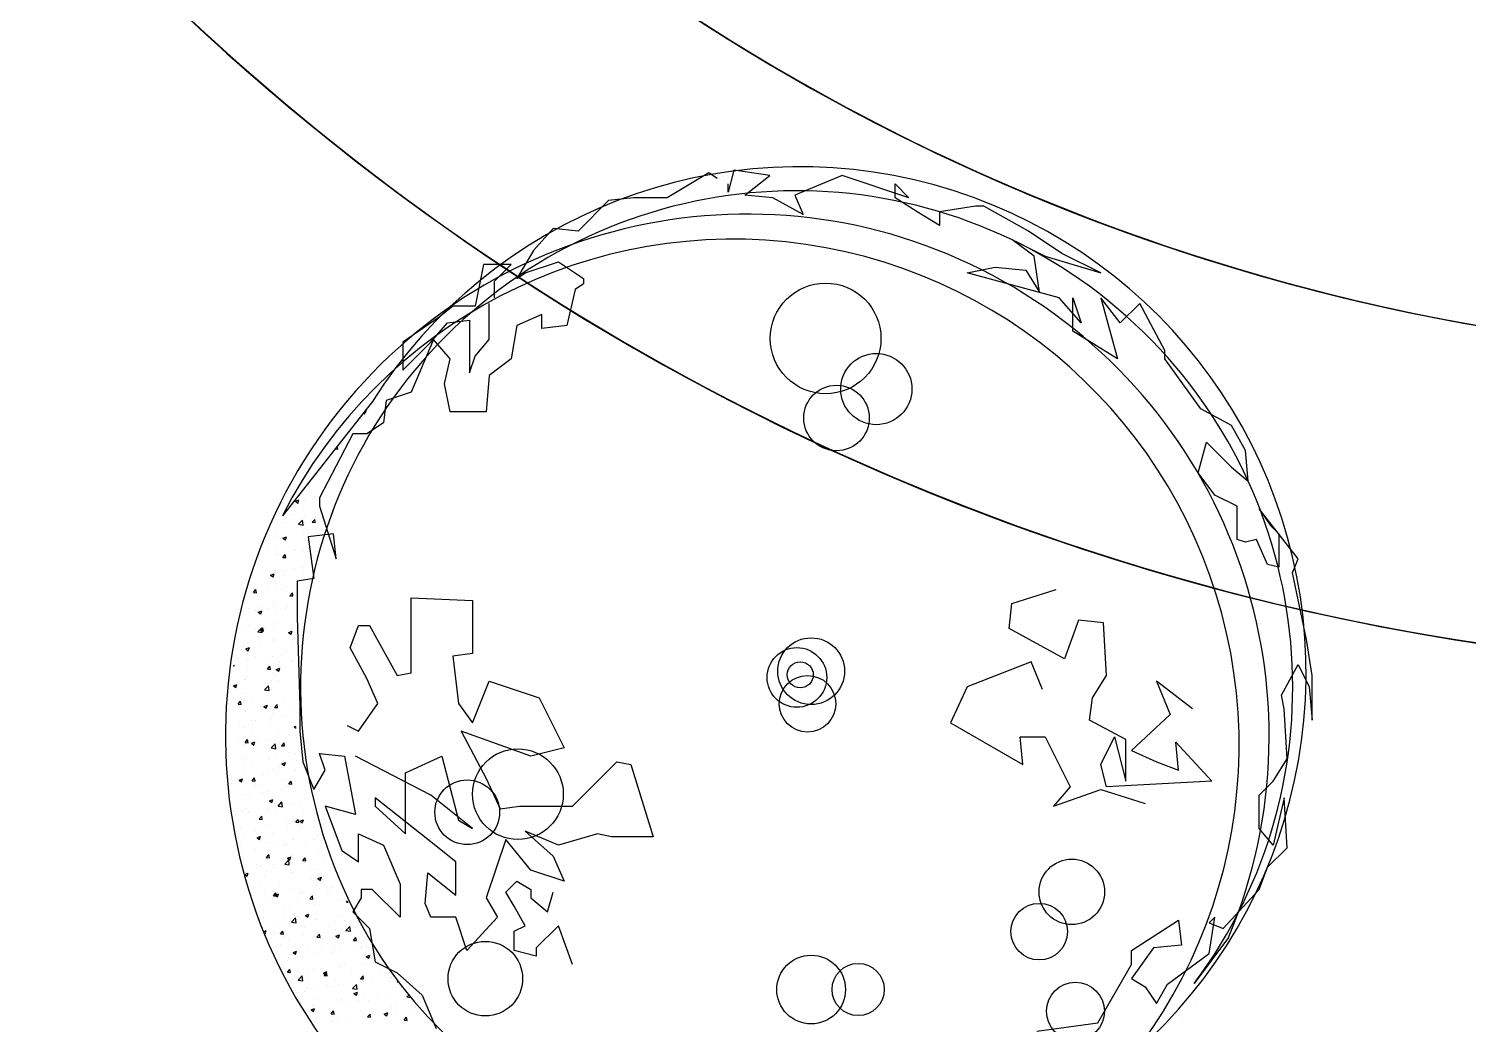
# Model space of a CAD drawing. Extents: x 652 to 897, y 187 to 370.
# Drawn here: x 851.817 to 853.16, y 223.866 to 224.795 of the extents above; entities that cross this region are included whole.
import ezdxf

# ---------------------------------------------------------------- set-up
doc = ezdxf.new("R2010")
doc.units = 0
doc.layers.get('0').update_dxf_attribs({"linetype": 'CONTINUOUS'})
doc.layers.add('40', color=3, linetype='CONTINUOUS')
doc.layers.add('ROAD', color=1, linetype='CONTINUOUS')

# ---------------------------------------------------------------- blocks, each defined once
blk = doc.blocks.new('PLANT90')
for radius, start, end in [(5000, 98.1984, 120.329), (5000, 53.1984, 75.329), (4350, 98.1984, 120.329), (4350, 53.1984, 75.329), (3700, 98.1984, 120.329), (3700, 53.1984, 75.329), (5000, 143.1984, 165.329), (4350, 143.1984, 165.329), (5000, 8.1984, 30.329), (3700, 143.1984, 165.329), (4350, 8.1984, 30.329), (3700, 8.1984, 30.329), (3700, 188.1984, 210.329), (4350, 188.1984, 210.329), (5000, 188.1984, 210.329), (3700, 323.1984, 345.329), (4350, 323.1984, 345.329), (5000, 323.1984, 345.329), (3700, 233.1984, 255.329), (3700, 278.1984, 300.329), (4350, 233.1984, 255.329), (4350, 278.1984, 300.329), (5000, 233.1984, 255.329), (5000, 278.1984, 300.329)]:
    blk.add_arc((121.2, -11.9), radius, start, end)
blk = doc.blocks.new('WH34')
at = {"layer": '40', "color": 3}
for p, q in [((-206.16, 151.77), (-250.31, 95.63)), ((-210.2, 145.7), (-209.15, 146.96)), ((-210.2, 146.64), (-209.59, 146.23)), ((-210.2, 145.7), (-209.92, 145.67)), ((-209.52, 146.34), (-209.05, 147.72)), ((-209.47, 147.56), (-209.05, 147.72)), ((-224.5, 128.45), (-223.17, 128.33)), ((-223.17, 128.33), (-223.44, 129.8)), ((-219.48, 129.05), (-219.48, 129.05)), ((-225.86, 121.9), (-225.86, 121.9)), ((-233.36, 116.01), (-233.36, 116.01)), ((-229.54, 117.39), (-229.54, 117.39)), ((-226.16, 113.58), (-226.16, 113.58)), ((-224.51, 117.8), (-224.51, 117.8)), ((-239.94, 106.15), (-239.94, 106.15)), ((-238.12, 111.14), (-237.63, 111.1)), ((-237.64, 111.09), (-237.73, 111.62)), ((-243.98, 102.73), (-242.23, 103.4)), ((-243.98, 102.73), (-242.73, 101.89)), ((-242.73, 101.89), (-242.23, 103.4)), ((-242.48, 101.82), (-242.48, 101.82)), ((-240.12, 100.38), (-240.12, 100.38)), ((-239.3, 103.5), (-239.3, 103.5)), ((-234.41, 104.62), (-234.41, 104.62)), ((-248.71, 92.39), (-248.71, 92.39)), ((-246.51, 96.29), (-246.51, 96.29)), ((-242.37, 91.43), (-240.43, 93.46)), ((-240.15, 91.08), (-240.43, 93.46)), ((-239.6, 95.17), (-239.6, 95.17)), ((-239.38, 91.91), (-239.38, 91.91)), ((-235.66, 92.42), (-234.46, 93.86)), ((-235.66, 92.42), (-234.17, 92.29)), ((-234.17, 92.29), (-234.46, 93.86)), ((-234.13, 94.89), (-234.13, 94.89)), ((-253.09, 86.43), (-253.09, 86.43)), ((-252.89, 84.98), (-252.89, 84.98)), ((-250.06, 84.6), (-248.31, 85.28)), ((-248.82, 83.76), (-248.31, 85.27)), ((-242.37, 91.43), (-240.15, 91.08)), ((-239.91, 86.85), (-239.91, 86.85)), ((-237.3, 88.51), (-237.3, 88.51)), ((-257.59, 79.7), (-257.59, 79.7)), ((-253.74, 81.14), (-253.74, 81.14)), ((-250.06, 84.6), (-248.81, 83.76)), ((-244.25, 79.13), (-244.25, 79.13)), ((-243.88, 78.64), (-243.88, 78.64)), ((-240.21, 78.53), (-240.21, 78.53)), ((-239.16, 83.64), (-239.16, 83.64)), ((-237.62, 79.47), (-237.62, 79.47)), ((-253.2, 76.65), (-253.2, 76.65)), ((-252.32, 76.34), (-252.32, 76.34)), ((-250.12, 75.19), (-248.92, 76.62)), ((-250.12, 75.19), (-248.63, 75.06)), ((-248.63, 75.05), (-248.92, 76.62)), ((-238.98, 75.78), (-238.98, 75.78)), ((-262.57, 66.99), (-262.57, 66.99)), ((-256.14, 66.47), (-254.39, 67.15)), ((-256.14, 66.47), (-254.9, 65.64)), ((-254.9, 65.63), (-254.39, 67.14)), ((-254.77, 66.22), (-254.77, 66.22)), ((-253.5, 68.33), (-253.5, 68.33)), ((-250.46, 68.78), (-250.46, 68.78)), ((-249.22, 66.43), (-249.22, 66.43)), ((-244.2, 69.61), (-244.2, 69.61)), ((-240.52, 70.21), (-240.52, 70.21)), ((-240.2, 68.72), (-240.2, 68.72)), ((-264.59, 57.95), (-263.38, 59.39)), ((-264.59, 57.95), (-263.09, 57.82)), ((-263.09, 57.82), (-263.38, 59.38)), ((-263.36, 58.23), (-263.36, 58.23)), ((-257.03, 58.92), (-257.03, 58.92)), ((-253.8, 60.01), (-253.8, 60.01)), ((-250.77, 59.75), (-250.77, 59.75)), ((-248.78, 60.73), (-248.78, 60.73)), ((-246.65, 56.38), (-245.45, 57.82)), ((-245.16, 56.25), (-245.45, 57.82)), ((-266.74, 50.09), (-266.74, 50.09)), ((-262.17, 50.86), (-262.17, 50.86)), ((-257.35, 49.89), (-257.35, 49.89)), ((-254.11, 51.69), (-254.11, 51.69)), ((-254.09, 53.65), (-254.09, 53.65)), ((-253.82, 49.48), (-253.82, 49.48)), ((-248.82, 50.29), (-248.82, 50.29)), ((-247.88, 51.13), (-247.88, 51.13)), ((-246.65, 56.38), (-245.16, 56.25)), ((-268.4, 46.98), (-268.4, 46.98)), ((-263.61, 49.06), (-263.61, 49.06)), ((-262.22, 48.35), (-260.47, 49.02)), ((-262.22, 48.35), (-260.98, 47.51)), ((-260.98, 47.5), (-260.47, 49.02)), ((-254.41, 43.37), (-254.41, 43.37)), ((-270.19, 39.2), (-270.19, 39.2)), ((-267.04, 41.76), (-267.04, 41.76)), ((-263.93, 40.03), (-263.93, 40.03)), ((-262.43, 38.59), (-260.48, 40.62)), ((-262.43, 38.59), (-260.2, 38.24)), ((-261.12, 39.15), (-259.91, 40.58)), ((-261.12, 39.15), (-259.62, 39.01)), ((-260.2, 38.24), (-260.48, 40.61)), ((-259.62, 39.01), (-259.91, 40.58)), ((-259.06, 40.94), (-259.06, 40.94)), ((-254.46, 41.27), (-254.46, 41.27)), ((-247.3, 38.28), (-245.55, 38.95)), ((-247.3, 38.28), (-246.06, 37.44)), ((-246.06, 37.44), (-245.55, 38.95)), ((-245.72, 40.38), (-245.72, 40.38)), ((-270.5, 30.17), (-270.5, 30.17)), ((-269.43, 32.06), (-269.43, 32.06)), ((-268.31, 30.22), (-266.56, 30.89)), ((-268.31, 30.22), (-267.06, 29.38)), ((-267.34, 33.44), (-267.34, 33.44)), ((-267.06, 29.38), (-266.56, 30.89)), ((-261.04, 31.41), (-261.04, 31.41)), ((-254.85, 34.56), (-254.85, 34.56)), ((-254.72, 35.04), (-254.72, 35.04)), ((-248.86, 29.07), (-248.86, 29.07)), ((-245.25, 33.49), (-245.25, 33.49)), ((-274.24, 21.79), (-274.09, 21.78)), ((-274.09, 21.78), (-274.17, 22.23)), ((-272.01, 25.37), (-272.01, 25.37)), ((-267.65, 25.12), (-267.65, 25.12)), ((-267.61, 21.55), (-267.61, 21.55)), ((-263.93, 28.17), (-263.93, 28.17)), ((-263.44, 26.57), (-263.44, 26.57)), ((-258.66, 24.81), (-258.66, 24.81)), ((-257.65, 20.34), (-256.44, 21.78)), ((-256.15, 20.21), (-256.44, 21.77)), ((-255.02, 26.72), (-255.02, 26.72)), ((-251.82, 23.63), (-251.82, 23.63)), ((-250.59, 27.61), (-250.59, 27.61)), ((-245.57, 24.46), (-245.57, 24.46)), ((-245.32, 24.25), (-245.32, 24.25)), ((-268.91, 15.46), (-268.91, 15.46)), ((-268.47, 15.32), (-268.47, 15.32)), ((-267.95, 16.8), (-267.95, 16.8)), ((-257.65, 20.34), (-256.15, 20.21)), ((-255.56, 14.9), (-255.56, 14.9)), ((-255.32, 18.4), (-255.32, 18.4)), ((-253.89, 17.82), (-253.89, 17.82)), ((-253.38, 20.15), (-251.63, 20.82)), ((-253.38, 20.15), (-252.14, 19.31)), ((-252.14, 19.31), (-251.63, 20.82)), ((-252.14, 14.6), (-252.14, 14.6)), ((-274.39, 12.09), (-272.64, 12.76)), ((-274.39, 12.09), (-273.15, 11.25)), ((-274.19, 11.69), (-274.19, 11.69)), ((-273.15, 11.25), (-272.64, 12.76)), ((-268.26, 8.48), (-268.26, 8.48)), ((-259.11, 10.09), (-257.16, 12.12)), ((-259.11, 10.09), (-256.89, 9.75)), ((-258.4, 13.77), (-258.4, 13.77)), ((-256.89, 9.75), (-257.16, 12.12)), ((-255.63, 10.08), (-255.63, 10.08)), ((-273.78, 2.69), (-273.78, 2.69)), ((-272.11, 3.1), (-270.91, 4.54)), ((-272.11, 3.1), (-270.62, 2.97)), ((-270.62, 2.97), (-270.91, 4.54)), ((-269.5, 0.4), (-269.5, 0.4)), ((-268.56, 0.15), (-268.56, 0.15)), ((-264.98, 3.91), (-264.98, 3.91)), ((-260.43, 2.12), (-260.43, 2.12)), ((-259.47, 2.02), (-257.72, 2.69)), ((-259.47, 2.02), (-258.22, 1.18)), ((-258.72, 4.74), (-258.72, 4.74)), ((-258.22, 1.18), (-257.72, 2.69)), ((-255.93, 1.75), (-255.93, 1.75)), ((-254.92, 2.9), (-254.92, 2.9)), ((-254.18, 1.54), (-252.97, 2.97)), ((-254.18, 1.54), (-252.69, 1.41)), ((-252.69, 1.4), (-252.97, 2.97)), ((-249.25, 5.98), (-249.25, 5.98)), ((-247.08, 1.56), (-247.08, 1.56)), ((-271.55, -5.95), (-271.55, -5.95)), ((-268.5, -0.67), (-268.5, -0.67)), ((-265.3, -5.12), (-265.3, -5.12)), ((-263.51, -5.09), (-263.51, -5.09)), ((-256.24, -6.57), (-256.24, -6.57)), ((-255.83, -3.88), (-255.83, -3.88)), ((-255.16, -1.24), (-255.16, -1.24)), ((-248.93, -2.58), (-248.93, -2.58)), ((-268.86, -8.17), (-268.86, -8.17)), ((-265.4, -10.59), (-265.4, -10.59)), ((-262.4, -13.74), (-262.4, -13.74)), ((-253.96, -13.84), (-253.96, -13.84)), ((-252.06, -11.15), (-252.06, -11.15)), ((-246.62, -11.66), (-246.62, -11.66)), ((-244.54, -8.04), (-243.63, -7.69)), ((-244.54, -8.04), (-243.51, -8.74)), ((-243.56, -13.02), (-243.56, -13.02)), ((-271.87, -14.98), (-271.87, -14.98)), ((-269.17, -16.49), (-269.17, -16.49)), ((-268.64, -15.7), (-267.44, -14.26)), ((-268.64, -15.7), (-267.15, -15.83)), ((-268.54, -16.34), (-268.54, -16.34)), ((-267.15, -15.83), (-267.44, -14.27)), ((-265.55, -16.11), (-263.8, -15.43)), ((-265.55, -16.11), (-264.31, -16.94)), ((-264.31, -16.95), (-263.8, -15.44)), ((-256.54, -14.89), (-256.54, -14.89)), ((-255.8, -18.4), (-253.85, -16.37)), ((-255.8, -18.4), (-253.57, -18.74)), ((-253.57, -18.74), (-253.85, -16.37)), ((-250.71, -17.27), (-249.51, -15.83)), ((-250.71, -17.27), (-249.22, -17.4)), ((-249.22, -17.4), (-249.51, -15.83)), ((-246.93, -20.7), (-246.93, -20.7)), ((-270.27, -23.36), (-270.27, -23.36)), ((-269.47, -24.81), (-269.47, -24.81)), ((-268.98, -23.6), (-268.98, -23.6)), ((-265, -26.72), (-265, -26.72)), ((-256.93, -23.92), (-256.93, -23.92)), ((-256.84, -23.21), (-256.84, -23.21)), ((-253.19, -21.52), (-253.19, -21.52)), ((-251.65, -27.28), (-251.65, -27.28)), ((-250.63, -26.17), (-248.88, -25.5)), ((-250.63, -26.17), (-249.38, -27.01)), ((-249.38, -27.01), (-248.88, -25.5)), ((-243.86, -21.34), (-243.86, -21.34)), ((-243.58, -24.49), (-243.58, -24.49)), ((-275.56, -33.46), (-275.56, -33.46)), ((-271.63, -34.23), (-269.88, -33.56)), ((-271.63, -34.23), (-270.39, -35.07)), ((-270.39, -35.08), (-269.88, -33.57)), ((-269.78, -33.14), (-269.78, -33.14)), ((-269.58, -31.26), (-269.58, -31.26)), ((-265.17, -34.5), (-263.97, -33.07)), ((-265.17, -34.5), (-263.68, -34.64)), ((-263.68, -34.64), (-263.97, -33.07)), ((-259.77, -31.38), (-259.77, -31.38)), ((-257.15, -31.54), (-257.15, -31.54)), ((-255, -28.75), (-255, -28.75)), ((-253.51, -30.56), (-253.51, -30.56)), ((-249.01, -34.24), (-249.01, -34.24)), ((-247.24, -36.07), (-246.04, -34.64)), ((-245.75, -36.21), (-246.04, -34.64)), ((-244.16, -29.66), (-244.16, -29.66)), ((-244.04, -29.31), (-244.04, -29.31)), ((-275.25, -36.07), (-275.25, -36.07)), ((-270.08, -41.46), (-270.08, -41.46)), ((-266.35, -41.24), (-266.35, -41.24)), ((-263.59, -36.74), (-263.59, -36.74)), ((-261.9, -36.63), (-261.9, -36.63)), ((-260.09, -40.42), (-260.09, -40.42)), ((-257.45, -39.86), (-257.45, -39.86)), ((-250.62, -39.17), (-250.62, -39.17)), ((-248.55, -37.2), (-248.55, -37.2)), ((-247.24, -36.07), (-245.75, -36.2)), ((-244.47, -37.98), (-244.47, -37.98)), ((-268.62, -48), (-268.62, -48)), ((-266.77, -49.41), (-266.77, -49.41)), ((-257.76, -48.18), (-257.76, -48.18)), ((-257.2, -49.03), (-257.2, -49.03)), ((-256.71, -44.3), (-254.96, -43.63)), ((-256.71, -44.3), (-255.47, -45.14)), ((-255.47, -45.14), (-254.96, -43.63)), ((-254.04, -45.49), (-254.04, -45.49)), ((-252.48, -46.89), (-250.54, -44.86)), ((-252.48, -46.89), (-250.26, -47.23)), ((-250.26, -47.23), (-250.54, -44.86)), ((-244.77, -46.31), (-244.77, -46.31)), ((-241.41, -46.95), (-241.41, -46.95)), ((-239.46, -42.99), (-239.46, -42.99)), ((-272.92, -51.1), (-272.92, -51.1)), ((-270.38, -49.78), (-270.38, -49.78)), ((-266.66, -50.28), (-266.66, -50.28)), ((-261.7, -53.31), (-260.5, -51.87)), ((-261.7, -53.31), (-260.21, -53.44)), ((-261.5, -52.76), (-261.5, -52.76)), ((-260.21, -53.44), (-260.5, -51.88)), ((-258.06, -56.5), (-258.06, -56.5)), ((-253.42, -49.97), (-253.42, -49.97)), ((-248.15, -53.33), (-248.15, -53.33)), ((-245.08, -54.63), (-245.08, -54.63)), ((-243.77, -54.88), (-242.57, -53.44)), ((-243.77, -54.88), (-242.28, -55.01)), ((-242.28, -55.01), (-242.57, -53.44)), ((-241.79, -54.37), (-240.04, -53.69)), ((-241.79, -54.37), (-240.54, -55.2)), ((-241.72, -55.99), (-241.72, -55.99)), ((-240.55, -55.21), (-240.04, -53.7)), ((-240.08, -50.53), (-240.08, -50.53)), ((-234.81, -53.89), (-234.81, -53.89)), ((-273.24, -60.14), (-273.24, -60.14)), ((-271.74, -62.11), (-271.74, -62.11)), ((-270.69, -58.1), (-270.69, -58.1)), ((-269.65, -62.91), (-269.65, -62.91)), ((-263.77, -58.89), (-263.77, -58.89)), ((-262.79, -62.43), (-261.04, -61.76)), ((-262.79, -62.43), (-261.55, -63.27)), ((-261.55, -63.27), (-261.04, -61.76)), ((-258.4, -62.68), (-258.4, -62.68)), ((-255.07, -60.41), (-255.07, -60.41)), ((-247.98, -56.81), (-247.98, -56.81)), ((-245.38, -62.95), (-245.38, -62.95)), ((-245.05, -63.24), (-245.05, -63.24)), ((-240.49, -57.91), (-240.49, -57.91)), ((-234.5, -63.4), (-234.5, -63.4)), ((-232.54, -61.19), (-232.54, -61.19)), ((-270.99, -66.43), (-270.99, -66.43)), ((-270.35, -68.75), (-270.35, -68.75)), ((-263.66, -68.4), (-263.66, -68.4)), ((-258.36, -64.83), (-258.36, -64.83)), ((-254.56, -66.67), (-254.56, -66.67)), ((-249.08, -65.9), (-249.08, -65.9)), ((-248.3, -65.85), (-248.3, -65.85)), ((-238.83, -64.6), (-238.83, -64.6)), ((-232.85, -69.51), (-232.85, -69.51)), ((-231.71, -63.81), (-231.71, -63.81)), ((-263.26, -75.45), (-263.26, -75.45)), ((-261.14, -76.53), (-261.14, -76.53)), ((-258.67, -73.15), (-258.67, -73.15)), ((-258.24, -72.11), (-257.03, -70.68)), ((-258.24, -72.11), (-256.74, -72.25)), ((-256.74, -72.25), (-257.03, -70.68)), ((-254.88, -75.71), (-254.88, -75.71)), ((-254.11, -77.15), (-254.11, -77.15)), ((-249.92, -76.02), (-249.92, -76.02)), ((-249.17, -75.38), (-247.22, -73.35)), ((-249.17, -75.38), (-246.94, -75.72)), ((-247.87, -72.49), (-246.12, -71.82)), ((-247.87, -72.49), (-246.63, -73.33)), ((-246.95, -75.72), (-247.22, -73.35)), ((-246.63, -73.34), (-246.12, -71.83)), ((-245.68, -71.27), (-245.68, -71.27)), ((-245.41, -74.46), (-245.41, -74.46)), ((-240.3, -73.68), (-239.1, -72.25)), ((-240.3, -73.68), (-238.81, -73.81)), ((-239.53, -74.65), (-239.53, -74.65)), ((-238.81, -73.82), (-239.1, -72.25)), ((-236.57, -76.58), (-236.57, -76.58)), ((-229.62, -72.38), (-229.62, -72.38)), ((-268.88, -80.56), (-267.13, -79.89)), ((-268.88, -80.56), (-267.63, -81.4)), ((-268.69, -79.65), (-268.69, -79.65)), ((-267.63, -81.4), (-267.13, -79.89)), ((-258.97, -81.47), (-258.97, -81.47)), ((-257.99, -78.81), (-257.99, -78.81)), ((-251.99, -84.32), (-251.99, -84.32)), ((-245.99, -79.6), (-245.99, -79.6)), ((-244.65, -79.37), (-244.65, -79.37)), ((-236.2, -82.24), (-236.2, -82.24)), ((-233.15, -77.84), (-233.15, -77.84)), ((-232.95, -82.56), (-231.2, -81.89)), ((-232.95, -82.56), (-231.7, -83.4)), ((-231.71, -83.4), (-231.2, -81.89)), ((-231.3, -79.94), (-231.3, -79.94)), ((-229.94, -81.42), (-229.94, -81.42)), ((-261.46, -85.57), (-261.46, -85.57)), ((-259.28, -89.79), (-259.28, -89.79)), ((-254.89, -88.72), (-254.89, -88.72)), ((-254.77, -90.92), (-253.56, -89.48)), ((-254.77, -90.92), (-253.27, -91.05)), ((-253.95, -90.62), (-252.2, -89.95)), ((-253.95, -90.62), (-252.71, -91.46)), ((-253.27, -91.05), (-253.56, -89.49)), ((-252.71, -91.46), (-252.2, -89.95)), ((-246.29, -87.92), (-246.29, -87.92)), ((-241.55, -89.29), (-241.55, -89.29)), ((-240.56, -89.56), (-240.56, -89.56)), ((-236.84, -92.49), (-235.63, -91.05)), ((-236.52, -91.28), (-236.52, -91.28)), ((-235.34, -92.62), (-235.63, -91.05)), ((-233.46, -86.16), (-233.46, -86.16)), ((-228.2, -89.85), (-228.2, -89.85)), ((-227.05, -90.03), (-227.05, -90.03)), ((-225.98, -87.06), (-225.98, -87.06)), ((-259.58, -98.11), (-259.58, -98.11)), ((-258.56, -94.18), (-258.56, -94.18)), ((-255.14, -92.07), (-255.14, -92.07)), ((-249.15, -97.56), (-249.15, -97.56)), ((-246.6, -96.24), (-246.6, -96.24)), ((-242.77, -92.1), (-242.77, -92.1)), ((-236.84, -92.49), (-235.34, -92.62)), ((-234.57, -95.05), (-234.57, -95.05)), ((-233.76, -94.48), (-233.76, -94.48)), ((-221.13, -92.88), (-221.13, -92.88)), ((-219.99, -92.55), (-219.99, -92.55)), ((-218.9, -94.06), (-218.42, -93.48)), ((-218.9, -94.06), (-218.1, -94.13)), ((-217.84, -97.82), (-217.84, -97.82)), ((-259.76, -101.5), (-259.76, -101.5)), ((-254.49, -104.86), (-254.49, -104.86)), ((-249.35, -101.96), (-249.35, -101.96)), ((-246.9, -104.56), (-246.9, -104.56)), ((-246.42, -102.06), (-246.42, -102.06)), ((-245.85, -103.87), (-243.91, -101.84)), ((-245.85, -103.87), (-243.63, -104.21)), ((-243.63, -104.22), (-243.91, -101.84)), ((-243.09, -101.14), (-243.09, -101.14)), ((-241.14, -105.42), (-241.14, -105.42)), ((-239.03, -100.69), (-237.28, -100.02)), ((-239.03, -100.69), (-237.79, -101.53)), ((-237.79, -101.53), (-237.28, -100.02)), ((-234.06, -102.8), (-234.06, -102.8)), ((-233.62, -99.89), (-233.62, -99.89)), ((-233.07, -102.63), (-233.07, -102.63)), ((-227.8, -105.99), (-227.8, -105.99)), ((-225.03, -103.8), (-225.03, -103.8)), ((-221.44, -101.2), (-221.44, -101.2)), ((-219.72, -103.19), (-219.72, -103.19)), ((-219.17, -108.01), (-217.23, -105.98)), ((-216.95, -108.35), (-217.23, -105.98)), ((-259.88, -106.44), (-259.88, -106.44)), ((-259.71, -108.63), (-258.29, -108.08)), ((-259.52, -109.1), (-258.79, -109.59)), ((-258.79, -109.59), (-258.29, -108.08)), ((-255.93, -111.82), (-255.93, -111.82)), ((-254.19, -108.81), (-254.19, -108.81)), ((-251.3, -109.72), (-250.09, -108.29)), ((-251.3, -109.72), (-249.8, -109.85)), ((-249.8, -109.86), (-250.09, -108.29)), ((-249.67, -111), (-249.67, -111)), ((-247.2, -112.88), (-247.2, -112.88)), ((-240.2, -109.75), (-240.2, -109.75)), ((-239.61, -106.31), (-239.61, -106.31)), ((-234.37, -111.12), (-234.37, -111.12)), ((-233.37, -111.29), (-232.16, -109.86)), ((-233.37, -111.29), (-231.87, -111.42)), ((-231.87, -111.43), (-232.16, -109.86)), ((-224.41, -107.68), (-224.41, -107.68)), ((-224.11, -110.75), (-222.36, -110.08)), ((-224.11, -110.75), (-222.86, -111.59)), ((-222.87, -111.6), (-222.36, -110.08)), ((-221.74, -109.52), (-221.74, -109.52)), ((-219.17, -108.01), (-216.95, -108.35)), ((-218.15, -106.85), (-218.15, -106.85)), ((-215.44, -112.86), (-214.23, -111.43)), ((-215.44, -112.86), (-213.94, -112.99)), ((-214.45, -106.55), (-214.45, -106.55)), ((-213.94, -112.99), (-214.23, -111.43)), ((214.18, -111.43), (197.29, -134.05)), ((-251.39, -114.77), (-251.39, -114.77)), ((-246.78, -119.61), (-246.78, -119.61)), ((-245.11, -118.82), (-243.36, -118.15)), ((-245.11, -118.82), (-243.87, -119.66)), ((-243.87, -119.66), (-243.36, -118.15)), ((-238.04, -115.33), (-238.04, -115.33)), ((-234.67, -119.45), (-234.67, -119.45)), ((-230.99, -117.54), (-230.99, -117.54)), ((-226.06, -118.72), (-226.06, -118.72)), ((-224.73, -116.71), (-224.73, -116.71)), ((-224.7, -115.9), (-224.7, -115.9)), ((-222.04, -117.85), (-222.04, -117.85)), ((-215.26, -115.47), (-215.26, -115.47)), ((-211.48, -116.22), (-211.48, -116.22)), ((-211.35, -116.46), (-211.35, -116.46)), ((-209.06, -115.97), (-209.06, -115.97)), ((211.74, -116.64), (211.74, -116.64)), ((-247.83, -128.53), (-246.62, -127.09)), ((-247.51, -121.21), (-247.51, -121.21)), ((-246.34, -128.66), (-246.63, -127.09)), ((-240.64, -121.22), (-240.64, -121.22)), ((-234.65, -126.71), (-234.65, -126.71)), ((-231.31, -126.57), (-231.31, -126.57)), ((-222.35, -126.17), (-222.35, -126.17)), ((-221.84, -125.33), (-221.84, -125.33)), ((-220.07, -124.21), (-220.07, -124.21)), ((-209.36, -124.29), (-209.36, -124.29)), ((-209.19, -120.82), (-207.43, -120.15)), ((-209.19, -120.82), (-207.94, -121.66)), ((-207.94, -121.66), (-207.44, -120.15)), ((-206.05, -123.25), (-206.05, -123.25)), ((-205.49, -121.71), (-205.49, -121.71)), ((207.33, -121.23), (207.33, -121.23)), ((-249.23, -129.21), (-249.23, -129.21)), ((-247.83, -128.53), (-246.34, -128.66)), ((-247.81, -129.53), (-247.81, -129.53)), ((-242.91, -128.11), (-242.91, -128.11)), ((-242.54, -132.36), (-240.59, -130.33)), ((-242.54, -132.36), (-240.32, -132.7)), ((-240.32, -132.71), (-240.59, -130.33)), ((-237.64, -131.47), (-237.64, -131.47)), ((-237.57, -127.4), (-237.57, -127.4)), ((-234.98, -127.77), (-234.98, -127.77)), ((-230.19, -128.88), (-228.44, -128.21)), ((-230.19, -128.88), (-228.95, -129.72)), ((-229.9, -130.1), (-228.69, -128.66)), ((-229.9, -130.1), (-228.4, -130.23)), ((-229.57, -128.67), (-229.57, -128.67)), ((-228.95, -129.72), (-228.44, -128.21)), ((-228.4, -130.23), (-228.69, -128.66)), ((-224.3, -132.03), (-224.3, -132.03)), ((-216.22, -129.24), (-216.22, -129.24)), ((-212.63, -133.11), (-212.63, -133.11)), ((-211.97, -131.67), (-210.76, -130.23)), ((-211.97, -131.67), (-210.47, -131.8)), ((-210.95, -132.6), (-210.95, -132.6)), ((-210.47, -131.8), (-210.76, -130.23)), ((-210.52, -132.96), (-210.52, -132.96)), ((-209.67, -132.62), (-209.67, -132.62)), ((-206.37, -132.28), (-206.37, -132.28)), ((-202.88, -129.8), (-202.88, -129.8)), ((-197.6, -133.16), (-197.6, -133.16)), ((-196.9, -131.04), (-196.9, -131.04)), ((-196.83, -130.86), (-196.83, -130.86)), ((-195.94, -130.46), (-195.94, -130.46)), ((-194.03, -133.24), (-193.81, -132.97)), ((-194.03, -133.24), (-193.59, -133.27)), ((202.36, -133.94), (202.36, -133.94)), ((-244.14, -137.26), (-244.14, -137.26)), ((-239.68, -137.96), (-239.68, -137.96)), ((-237.88, -136.43), (-237.88, -136.43)), ((-235.28, -136.09), (-235.28, -136.09)), ((-228.42, -135.19), (-228.42, -135.19)), ((-225.1, -135.46), (-225.1, -135.46)), ((-222.65, -134.49), (-222.65, -134.49)), ((-215.86, -136.5), (-213.91, -134.47)), ((-215.86, -136.5), (-213.63, -136.84)), ((-215.27, -138.95), (-213.52, -138.28)), ((-215.27, -138.95), (-214.02, -139.79)), ((-214.03, -139.79), (-213.52, -138.28)), ((-213.64, -136.84), (-213.91, -134.47)), ((-209.97, -140.94), (-209.97, -140.94)), ((-203.48, -140.9), (-203.48, -140.9)), ((-197.14, -139.18), (-197.14, -139.18)), ((-189.18, -140.64), (-188.49, -139.92)), ((-189.18, -140.64), (-187.74, -140.86)), ((196.53, -141.12), (196.53, -141.12)), ((198.15, -135.16), (198.15, -135.16)), ((-236.27, -147.01), (-234.52, -146.34)), ((-236.27, -147.01), (-235.03, -147.85)), ((-235.58, -144.41), (-235.58, -144.41)), ((-235.03, -147.85), (-234.52, -146.34)), ((-234.99, -145.05), (-234.99, -145.05)), ((-234.54, -141.38), (-234.54, -141.38)), ((-226.43, -148.9), (-225.22, -147.47)), ((-224.94, -149.04), (-225.22, -147.47)), ((-222.96, -142.81), (-222.96, -142.81)), ((-221.2, -141.95), (-221.2, -141.95)), ((-219.2, -142.97), (-219.2, -142.97)), ((-212.95, -142.14), (-212.95, -142.14)), ((-211.55, -147.87), (-211.55, -147.87)), ((-207.85, -142.51), (-207.85, -142.51)), ((-200.35, -149.01), (-198.6, -148.34)), ((-199.1, -149.86), (-198.6, -148.34)), ((-197.44, -147.5), (-197.44, -147.5)), ((-196.97, -145.37), (-196.97, -145.37)), ((-194.5, -143.07), (-194.5, -143.07)), ((-188.01, -147.86), (-188.01, -147.86)), ((-184.81, -145.9), (-184.81, -145.9)), ((197.85, -143.48), (197.85, -143.48)), ((198.28, -141.97), (198.28, -141.97)), ((-235.89, -152.74), (-235.89, -152.74)), ((-226.43, -148.9), (-224.93, -149.03)), ((-226.13, -150.38), (-226.13, -150.38)), ((-225.78, -152.83), (-225.78, -152.83)), ((-223.26, -151.14), (-223.26, -151.14)), ((-219.52, -152), (-219.52, -152)), ((-210.28, -149.26), (-210.28, -149.26)), ((-210.05, -150.76), (-210.05, -150.76)), ((-208.5, -150.47), (-207.29, -149.03)), ((-208.5, -150.47), (-207, -150.6)), ((-207, -150.6), (-207.29, -149.04)), ((-205.56, -153.36), (-205.56, -153.36)), ((-200.35, -149.01), (-199.1, -149.85)), ((-194.27, -148.68), (-194.27, -148.68)), ((-190.98, -150.86), (-190.98, -150.86)), ((-190.57, -152.04), (-189.36, -150.6)), ((-190.57, -152.04), (-189.07, -152.17)), ((-189.07, -152.17), (-189.36, -150.61)), ((182.23, -153.08), (182.23, -153.08)), ((184.91, -153.41), (184.91, -153.41)), ((187.94, -149.11), (187.94, -149.11)), ((189.42, -149.51), (189.42, -149.51)), ((191.7, -151.83), (191.7, -151.83))]:
    blk.add_line(p, q, dxfattribs=at)
for points in [[(-36.95, 261.29), (-41.04, 264.02), (-61.52, 251.74), (-68.34, 251.74), (-77.9, 251.74), (-90.18, 250.38), (-105.2, 235.38), (-117.48, 236.74), (-127.04, 225.83), (-135.23, 212.19), (-131.13, 214.91), (-114.75, 220.37), (-102.47, 212.19), (-102.47, 209.46), (-106.56, 206.73), (-110.66, 189), (-122.94, 187.63), (-122.94, 194.45), (-135.23, 189), (-137.96, 172.63), (-148.88, 164.44), (-150.24, 146.71), (-167.99, 146.71), (-170.72, 160.35), (-167.99, 172.63), (-176.18, 182.18), (-187.1, 156.26), (-199.38, 152.17), (-200.75, 141.26), (-208.94, 135.8), (-215.76, 135.8), (-232.14, 104.43), (-232.14, 100.33), (-223.95, 74.42), (-225.32, 86.69), (-237.6, 85.33), (-234.87, 64.87), (-243.06, 63.51), (-243.06, 45.77), (-241.7, 2.12), (-241.7, -10.15), (-240.33, -25.16), (-234.87, -38.8), (-229.41, -29.25), (-232.14, -21.07), (-219.86, -22.43), (-214.4, -51.07), (-229.41, -46.98), (-221.22, -68.81), (-213.03, -74.26), (-213.03, -64.72), (-213.03, -60.62), (-200.75, -66.08), (-192.56, -85.18), (-192.56, -101.54), (-206.21, -87.9), (-211.67, -87.9), (-211.67, -92), (-215.76, -98.82), (-207.57, -107), (-204.84, -123.37), (-193.92, -128.83), (-181.64, -139.74), (-174.81, -156.11)], [(120.03, -157.47), (150.06, -153.38), (166.44, -124.73), (166.44, -117.91), (189.65, -102.91), (191.01, -115.19), (177.36, -116.55), (166.44, -131.55), (173.27, -135.65), (178.73, -143.83), (184.19, -134.28), (204.66, -119.28), (207.39, -101.54), (204.66, -104.27), (211.49, -107), (229.23, -87.9), (233.33, -76.99), (242.88, -67.44), (241.52, -42.89), (236.06, -66.08), (229.23, -57.9), (229.23, -41.53), (236.06, -34.71), (242.88, -23.79), (241.52, 0.76), (240.15, 7.58), (248.34, 22.58), (253.8, 11.67), (255.17, -4.7), (255.17, 17.13), (252.44, 34.86), (245.61, 67.6), (248.34, 74.42), (229.23, 98.97), (234.69, 90.79), (238.79, 86.69), (238.79, 70.33), (233.33, 71.69), (227.87, 83.97), (222.41, 82.6), (218.31, 83.97), (218.31, 100.33), (207.39, 105.79), (199.2, 116.7), (203.3, 131.71), (215.58, 119.43), (223.77, 112.61), (222.41, 127.62), (215.58, 139.89), (200.57, 148.08), (182.82, 172.63), (182.82, 176.72), (170.54, 199.91), (160.98, 190.36), (151.43, 202.64), (159.62, 172.63), (137.78, 186.27), (137.78, 202.64), (141.87, 190.36), (130.95, 202.64), (85.91, 214.91), (99.56, 217.64), (114.57, 216.28), (121.4, 205.37), (118.67, 223.1), (107.75, 231.28), (124.13, 223.1), (151.43, 214.91), (132.32, 224.46), (115.94, 235.38), (94.1, 247.65), (90, 247.65), (72.26, 244.92), (72.26, 238.1), (61.34, 244.92), (50.42, 251.74), (50.42, 258.56), (57.24, 251.74), (24.48, 262.66), (1.28, 253.11), (5.37, 243.56), (-9.64, 251.74), (-23.29, 253.11), (-11.01, 262.66), (-28.76, 265.38), (-31.49, 254.47), (-31.49, 258.56)], [(-146.15, 202.64), (-146.15, 210.82), (-137.96, 219.01), (-151.61, 219.01), (-155.7, 198.55), (-166.62, 198.55), (-173.45, 193.09), (-191.19, 180.81), (-191.19, 167.17), (-177.54, 180.81), (-169.35, 190.36), (-158.43, 191.73), (-158.43, 176.72), (-158.43, 165.81), (-155.7, 173.99), (-148.88, 182.18), (-148.88, 194.45), (-148.88, 199.91)], [(196.47, 0.76), (178.73, 14.4), (185.55, -1.97), (166.44, -19.7), (178.73, -25.16), (189.65, -29.25), (188.28, -15.61), (206.03, -34.71), (154.16, -37.43), (151.43, -26.52), (158.25, -12.88), (163.71, -34.71), (163.71, -14.25), (145.97, -4.7), (147.33, 6.22), (154.16, 17.13), (152.79, 43.04), (140.51, 44.41), (133.68, 25.31), (106.38, 40.32), (107.75, 52.59), (129.59, 59.41)], [(-218.49, -7.43), (-213.03, -10.15), (-203.48, 3.49), (-208.94, 15.76), (-217.13, 30.77), (-213.03, 41.68), (-207.57, 41.68), (-193.92, 17.13), (-187.1, 18.49), (-187.1, 41.68), (-187.1, 55.32), (-157.07, 53.96), (-157.07, 28.04), (-166.62, 26.68), (-163.89, 3.49), (-157.07, -6.06), (-148.88, 14.4), (-124.31, 6.22), (-112.02, -18.34), (-128.4, -22.43), (-162.53, -10.15), (-150.24, -33.34), (-143.42, -48.35), (-133.86, -46.98), (-127.04, -46.98), (-107.93, -46.98), (-86.09, -25.16), (-79.26, -26.52), (-68.34, -61.99), (-88.82, -61.99), (-95.64, -60.62), (-114.75, -66.08), (-131.13, -59.26), (-117.48, -71.54), (-112.02, -83.81), (-128.4, -78.36), (-140.69, -63.35), (-150.24, -92), (-144.78, -101.54), (-159.8, -117.91), (-165.26, -101.54), (-177.54, -101.54), (-180.27, -94.72), (-178.91, -79.72), (-165.26, -90.63), (-165.26, -74.26), (-178.91, -63.35), (-204.84, -42.89), (-204.84, -46.98), (-189.83, -60.62), (-189.83, -30.61), (-172.08, -22.43), (-163.89, -53.8), (-157.07, -57.9), (-177.54, -41.53), (-214.4, -22.43)], [(122.76, 10.31), (117.3, 23.95), (85.91, 11.67), (77.72, -6.06), (113.21, -26.52), (111.84, -12.88), (124.13, -12.88), (136.41, -37.43), (128.22, -46.98), (151.43, -38.8), (173.27, -45.62)], [(-107.93, -124.73), (-114.75, -105.64), (-125.67, -116.55), (-125.67, -120.64), (-136.59, -117.91), (-136.59, -108.36), (-131.13, -105.64), (-136.59, -96.09), (-140.69, -89.27), (-135.23, -83.81), (-128.4, -87.9), (-128.4, -92), (-120.21, -98.82), (-117.48, -89.27)]]:
    blk.add_lwpolyline(points, dxfattribs=at)
for centre, radius in [((16.36, 182.71), 27.17), ((41.24, 157.84), 17.5), ((21.69, 143.63), 16.09), ((9.25, 19.31), 16.38), ((2.25, 16.23), 14.64), ((3.91, 17.53), 6.4), ((7.47, 3.32), 13.88), ((-134.72, -41.08), 22.27), ((-159.6, -49.96), 15.89), ((137.22, -89.03), 16.08), ((121.22, -108.57), 13.88), ((-150.71, -131.66), 18.3), ((9.25, -136.99), 16.86), ((32.35, -136.99), 12.81), ((138.99, -147.64), 14.21)]:
    blk.add_circle(centre, radius, dxfattribs=at)
for centre, radius, start, end in [((3.62, 18.35), 248.62, 147.54367, 215.75164), ((-28.96, -16.89), 248.31, 153.05249, 227.8925), ((-22.12, -12.48), 256.18, 227.41916, 337.27907), ((2.14, 11.64), 243.54, 214.67397, 323.25615)]:
    blk.add_arc(centre, radius, start, end, dxfattribs=at)

msp = doc.modelspace()

# ---------------------------------------------------------------- hatches: boundary and pattern name
h = msp.add_hatch()
h.set_pattern_fill('AR-SAND,_O', color=3, scale=0.015)
h.set_pattern_definition([(37.5, (621.5108, 27.919), (-0.0240005, 0.7341199), [0, -0.57912, 0, -0.6477, 0, -0.619125]), (7.5, (621.5108, 27.919), (0.674285, 1.0752377), [0, -0.31242, 0, -0.52197, 0, -0.200025]), (327.5, (621.04217, 27.919), (1.1864886, 0.0021558), [0, -0.1905, 0, -0.6858, 0, -0.89535]), (317.5, (621.0422, 27.919), (1.1453347, 0.334394), [0, -0.09525, 0, -0.44958, 0, -0.51435])])
h.paths.add_polyline_path([(841.7425, 220.7922), (844.2425, 220.7922), (844.2425, 219.2922), (841.7425, 219.2922)], flags=17)
edge = h.paths.add_edge_path()
edge.add_line((829.1277, 206.5875), (856.58, 206.6696))
edge.add_arc((856.574, 208.6696), 2, 270.1715, 416.7596)
edge.add_arc((874.7842, 236.4549), 31.221, 197.12927, 236.7596, ccw=False)
edge.add_arc((843.0368, 226.6704), 2, 17.1293, 162.5064)
edge.add_arc((811.3522, 236.6566), 31.221, 302.33636, 342.50637, ccw=False)
edge.add_arc((829.1218, 208.5875), 2, 122.3364, 270.1715)
edge = h.paths.add_edge_path()
edge.add_spline(control_points=[(842.9925, 221.8055), (842.4498, 221.8474), (840.847, 221.9712), (840.2988, 218.8708), (842.801, 216.0173), (843.9148, 209.5591), (837.0649, 205.7244), (831.3843, 208.0365), (831.1119, 212.5691), (832.7942, 213.9838), (833.5169, 214.5436)], knot_values=[0, 0, 0, 0, 1.492724, 4.408963, 6.477104, 13.071181, 20.515409, 25.146135, 28.936947, 31.578152, 31.578152, 31.578152, 31.578152], degree=3, periodic=0)
edge.add_arc((836.0063, 212.356), 3.3139, -104.5833, 138.6916, ccw=False)
edge.add_spline(control_points=[(835.1718, 209.1488), (835.2786, 209.1196), (835.3898, 209.0942), (835.8052, 209.0191), (836.1253, 208.9962), (837.0178, 209.0288), (837.6072, 209.1565), (838.4628, 209.5014), (838.7615, 209.6574), (839.3048, 210.0122), (839.5479, 210.2099), (839.9644, 210.631), (840.1382, 210.8543), (840.4085, 211.3042), (840.5075, 211.5318), (840.6841, 212.1477), (840.7347, 212.565), (840.7113, 213.4558), (840.637, 213.9269), (840.4456, 214.5944), (840.3727, 214.803), (840.2066, 215.205), (840.1126, 215.3995), (839.9124, 215.7599), (839.8156, 215.9093), (839.5816, 216.2477), (839.4874, 216.3823), (839.3037, 216.6606), (839.2148, 216.8005), (839.0355, 217.1109), (838.9444, 217.2822), (838.7712, 217.6614), (838.689, 217.8708), (838.5444, 218.3412), (838.4867, 218.5977), (838.3737, 219.3517), (838.3682, 219.8388), (838.4497, 220.5754), (838.4932, 220.8239), (838.6194, 221.3213), (838.7004, 221.5674), (838.8911, 222.0086), (838.9897, 222.2013), (839.229, 222.5824), (839.3681, 222.7692), (839.7005, 223.1308), (839.8902, 223.3026), (840.2365, 223.5415), (840.3554, 223.6127), (840.6242, 223.7528), (840.7779, 223.8185), (841.102, 223.932), (841.2698, 223.9752), (841.6773, 224.0563), (841.9012, 224.0769), (842.3117, 224.0944), (842.4945, 224.09), (842.7784, 224.0774), (842.8902, 224.07), (842.9925, 224.0623)], knot_values=[0.165506, 0.165506, 0.165506, 0.165506, 0.668423, 0.668423, 1.991582, 1.991582, 4.329378, 4.329378, 5.674595, 5.674595, 7.019812, 7.019812, 8.365029, 8.365029, 9.710246, 9.710246, 11.571568, 11.571568, 13.432889, 13.432889, 14.300617, 14.300617, 15.168346, 15.168346, 16.036074, 16.036074, 16.477211, 16.477211, 16.842477, 16.842477, 17.207743, 17.207743, 17.573009, 17.573009, 17.982694, 17.982694, 18.772221, 18.772221, 19.166984, 19.166984, 19.561747, 19.561747, 19.860292, 19.860292, 20.158838, 20.158838, 20.457383, 20.457383, 20.606655, 20.606655, 20.788226, 20.788226, 21.005446, 21.005446, 21.346043, 21.346043, 21.68664, 21.68664, 21.933876, 21.933876, 21.933876, 21.933876], degree=3, periodic=0)
edge.add_spline(control_points=[(842.9925, 224.0623), (843.0948, 224.07), (843.2065, 224.0774), (843.4904, 224.09), (843.6732, 224.0944), (844.0838, 224.0769), (844.3077, 224.0563), (844.7151, 223.9752), (844.883, 223.932), (845.207, 223.8185), (845.3607, 223.7528), (845.6295, 223.6127), (845.7484, 223.5415), (846.0947, 223.3026), (846.2844, 223.1308), (846.6169, 222.7692), (846.756, 222.5824), (846.9952, 222.2013), (847.0938, 222.0086), (847.2845, 221.5674), (847.3656, 221.3213), (847.4918, 220.8239), (847.5352, 220.5754), (847.6167, 219.8388), (847.6112, 219.3517), (847.4983, 218.5977), (847.4406, 218.3412), (847.2959, 217.8708), (847.2138, 217.6614), (847.0406, 217.2822), (846.9494, 217.1109), (846.7701, 216.8005), (846.6813, 216.6606), (846.4976, 216.3823), (846.4034, 216.2477), (846.1694, 215.9093), (846.0726, 215.7599), (845.8723, 215.3995), (845.7784, 215.205), (845.6123, 214.803), (845.5394, 214.5944), (845.3479, 213.9269), (845.2736, 213.4558), (845.2502, 212.565), (845.3009, 212.1477), (845.4775, 211.5318), (845.5764, 211.3042), (845.8467, 210.8543), (846.0205, 210.631), (846.437, 210.2099), (846.6801, 210.0122), (847.2235, 209.6574), (847.5222, 209.5014), (848.3778, 209.1565), (848.9671, 209.0288), (849.8597, 208.9962), (850.1797, 209.0191), (850.5951, 209.0942), (850.7063, 209.1196), (850.8131, 209.1488)], knot_values=[0.165506, 0.165506, 0.165506, 0.165506, 0.412742, 0.412742, 0.753339, 0.753339, 1.093936, 1.093936, 1.311156, 1.311156, 1.492727, 1.492727, 1.642, 1.642, 1.940545, 1.940545, 2.23909, 2.23909, 2.537635, 2.537635, 2.932398, 2.932398, 3.327161, 3.327161, 4.116688, 4.116688, 4.526373, 4.526373, 4.891639, 4.891639, 5.256905, 5.256905, 5.622171, 5.622171, 6.063309, 6.063309, 6.931037, 6.931037, 7.798765, 7.798765, 8.666493, 8.666493, 10.527815, 10.527815, 12.389136, 12.389136, 13.734353, 13.734353, 15.07957, 15.07957, 16.424787, 16.424787, 17.770004, 17.770004, 20.1078, 20.1078, 21.430959, 21.430959, 21.933876, 21.933876, 21.933876, 21.933876], degree=3, periodic=0)
edge.add_arc((849.9787, 212.356), 3.3139, 41.8681, 284.5833, ccw=False)
edge.add_spline(control_points=[(852.4465, 214.5678), (853.1719, 213.9966), (854.8761, 212.581), (854.5998, 208.0365), (848.9205, 205.7244), (842.07, 209.5591), (843.184, 216.0173), (845.6861, 218.8708), (845.1379, 221.9712), (843.5351, 221.8474), (842.9925, 221.8055)], knot_values=[0, 0, 0, 0, 2.670396, 6.461208, 11.091935, 18.536162, 25.130239, 27.19838, 30.114619, 31.607343, 31.607343, 31.607343, 31.607343], degree=3, periodic=0)
h = msp.add_hatch()
h.set_pattern_fill('HOUND', color=1, scale=0.15, style=0)
h.set_pattern_definition([(0, (621.5108, 27.919), (0.9525, 0.238125), [3.81, -1.905]), (90, (621.5108, 27.919), (-0.238125, -0.9525), [3.81, -1.905])])
edge = h.paths.add_edge_path()
edge.add_spline(control_points=[(842.9925, 223.3102), (842.8711, 223.3195), (842.7398, 223.3288), (842.4065, 223.3426), (842.1934, 223.3451), (841.7801, 223.3094), (841.5899, 223.2815), (841.2486, 223.1911), (841.1047, 223.1424), (840.8155, 223.012), (840.6757, 222.9338), (840.421, 222.7572), (840.3151, 222.6691), (840.1179, 222.4809), (840.0295, 222.3827), (839.8691, 222.1816), (839.7969, 222.078), (839.6019, 221.7622), (839.5009, 221.5454), (839.2768, 220.9432), (839.1943, 220.5455), (839.125, 219.7868), (839.1303, 219.4196), (839.2134, 218.7762), (839.2772, 218.4928), (839.4523, 217.9638), (839.5607, 217.7256), (839.786, 217.3014), (839.902, 217.1156), (840.1238, 216.7797), (840.2291, 216.6307), (840.4258, 216.3442), (840.5133, 216.2102), (840.692, 215.9071), (840.7852, 215.7297), (840.9543, 215.3662), (841.0315, 215.1778), (841.2375, 214.5995), (841.3403, 214.197), (841.5008, 213.1646), (841.4992, 212.5381), (841.3385, 211.6742), (841.2546, 211.3936), (841.0285, 210.8693), (840.8843, 210.6201), (840.529, 210.1384), (840.3193, 209.9086), (839.608, 209.2702), (839.0202, 208.9111), (837.7431, 208.4095), (837.0542, 208.2683), (835.9721, 208.2483), (835.5676, 208.2881), (834.8084, 208.4564), (834.4583, 208.5846), (833.8643, 208.9062), (833.6197, 209.0986), (833.3145, 209.4461), (833.2189, 209.5876), (833.0546, 209.9175), (832.9858, 210.1096), (832.8914, 210.5157), (832.8662, 210.7285), (832.8632, 211.0468), (832.8685, 211.1544), (832.8795, 211.258)], knot_values=[0.118004, 0.118004, 0.118004, 0.118004, 0.43187, 0.43187, 0.867141, 0.867141, 1.198351, 1.198351, 1.421518, 1.421518, 1.644684, 1.644684, 1.847187, 1.847187, 2.049689, 2.049689, 2.252191, 2.252191, 2.657195, 2.657195, 3.386319, 3.386319, 4.061047, 4.061047, 4.581477, 4.581477, 5.101907, 5.101907, 5.622338, 5.622338, 6.142768, 6.142768, 6.749448, 6.749448, 7.465857, 7.465857, 8.182265, 8.182265, 9.615083, 9.615083, 11.854637, 11.854637, 13.049952, 13.049952, 14.245267, 14.245267, 15.440583, 15.440583, 17.831214, 17.831214, 20.221844, 20.221844, 21.659359, 21.659359, 23.096874, 23.096874, 24.534388, 24.534388, 25.440415, 25.440415, 26.346442, 26.346442, 27.252468, 27.252468, 27.723215, 27.723215, 27.723215, 27.723215], degree=3, periodic=0)
edge.add_arc((836.0063, 212.356), 3.3139, 199.3491, 255.4167)
edge.add_spline(control_points=[(835.1718, 209.1488), (835.2786, 209.1196), (835.3898, 209.0942), (835.8052, 209.0191), (836.1253, 208.9962), (837.0178, 209.0288), (837.6072, 209.1565), (838.4628, 209.5014), (838.7615, 209.6574), (839.3048, 210.0122), (839.5479, 210.2099), (839.9644, 210.631), (840.1382, 210.8543), (840.4085, 211.3042), (840.5075, 211.5318), (840.6841, 212.1477), (840.7347, 212.565), (840.7113, 213.4558), (840.637, 213.9269), (840.4456, 214.5944), (840.3727, 214.803), (840.2066, 215.205), (840.1126, 215.3995), (839.9124, 215.7599), (839.8156, 215.9093), (839.5816, 216.2477), (839.4874, 216.3823), (839.3037, 216.6606), (839.2148, 216.8005), (839.0355, 217.1109), (838.9444, 217.2822), (838.7712, 217.6614), (838.689, 217.8708), (838.5444, 218.3412), (838.4867, 218.5977), (838.3737, 219.3517), (838.3682, 219.8388), (838.4497, 220.5754), (838.4932, 220.8239), (838.6194, 221.3213), (838.7004, 221.5674), (838.8911, 222.0086), (838.9897, 222.2013), (839.229, 222.5824), (839.3681, 222.7692), (839.7005, 223.1308), (839.8902, 223.3026), (840.2365, 223.5415), (840.3554, 223.6127), (840.6242, 223.7528), (840.7779, 223.8185), (841.102, 223.932), (841.2698, 223.9752), (841.6773, 224.0563), (841.9012, 224.0769), (842.3117, 224.0944), (842.4945, 224.09), (842.7784, 224.0774), (842.8902, 224.07), (842.9925, 224.0623)], knot_values=[0.165506, 0.165506, 0.165506, 0.165506, 0.668423, 0.668423, 1.991582, 1.991582, 4.329378, 4.329378, 5.674595, 5.674595, 7.019812, 7.019812, 8.365029, 8.365029, 9.710246, 9.710246, 11.571568, 11.571568, 13.432889, 13.432889, 14.300617, 14.300617, 15.168346, 15.168346, 16.036074, 16.036074, 16.477211, 16.477211, 16.842477, 16.842477, 17.207743, 17.207743, 17.573009, 17.573009, 17.982694, 17.982694, 18.772221, 18.772221, 19.166984, 19.166984, 19.561747, 19.561747, 19.860292, 19.860292, 20.158838, 20.158838, 20.457383, 20.457383, 20.606655, 20.606655, 20.788226, 20.788226, 21.005446, 21.005446, 21.346043, 21.346043, 21.68664, 21.68664, 21.933876, 21.933876, 21.933876, 21.933876], degree=3, periodic=0)
edge.add_spline(control_points=[(842.9925, 224.0623), (843.0948, 224.07), (843.2065, 224.0774), (843.4904, 224.09), (843.6732, 224.0944), (844.0838, 224.0769), (844.3077, 224.0563), (844.7151, 223.9752), (844.883, 223.932), (845.207, 223.8185), (845.3607, 223.7528), (845.6295, 223.6127), (845.7484, 223.5415), (846.0947, 223.3026), (846.2844, 223.1308), (846.6169, 222.7692), (846.756, 222.5824), (846.9952, 222.2013), (847.0938, 222.0086), (847.2845, 221.5674), (847.3656, 221.3213), (847.4918, 220.8239), (847.5352, 220.5754), (847.6167, 219.8388), (847.6112, 219.3517), (847.4983, 218.5977), (847.4406, 218.3412), (847.2959, 217.8708), (847.2138, 217.6614), (847.0406, 217.2822), (846.9494, 217.1109), (846.7701, 216.8005), (846.6813, 216.6606), (846.4976, 216.3823), (846.4034, 216.2477), (846.1694, 215.9093), (846.0726, 215.7599), (845.8723, 215.3995), (845.7784, 215.205), (845.6123, 214.803), (845.5394, 214.5944), (845.3479, 213.9269), (845.2736, 213.4558), (845.2502, 212.565), (845.3009, 212.1477), (845.4775, 211.5318), (845.5764, 211.3042), (845.8467, 210.8543), (846.0205, 210.631), (846.437, 210.2099), (846.6801, 210.0122), (847.2235, 209.6574), (847.5222, 209.5014), (848.3778, 209.1565), (848.9671, 209.0288), (849.8597, 208.9962), (850.1797, 209.0191), (850.5951, 209.0942), (850.7063, 209.1196), (850.8131, 209.1488)], knot_values=[0.165506, 0.165506, 0.165506, 0.165506, 0.412742, 0.412742, 0.753339, 0.753339, 1.093936, 1.093936, 1.311156, 1.311156, 1.492727, 1.492727, 1.642, 1.642, 1.940545, 1.940545, 2.23909, 2.23909, 2.537635, 2.537635, 2.932398, 2.932398, 3.327161, 3.327161, 4.116688, 4.116688, 4.526373, 4.526373, 4.891639, 4.891639, 5.256905, 5.256905, 5.622171, 5.622171, 6.063309, 6.063309, 6.931037, 6.931037, 7.798765, 7.798765, 8.666493, 8.666493, 10.527815, 10.527815, 12.389136, 12.389136, 13.734353, 13.734353, 15.07957, 15.07957, 16.424787, 16.424787, 17.770004, 17.770004, 20.1078, 20.1078, 21.430959, 21.430959, 21.933876, 21.933876, 21.933876, 21.933876], degree=3, periodic=0)
edge.add_arc((849.9787, 212.356), 3.3139, 284.5833, 340.6509)
edge.add_spline(control_points=[(853.1055, 211.258), (853.1165, 211.1544), (853.1217, 211.0468), (853.1187, 210.7285), (853.0935, 210.5157), (852.9992, 210.1096), (852.9304, 209.9175), (852.766, 209.5876), (852.6705, 209.4461), (852.3653, 209.0986), (852.1206, 208.9062), (851.5267, 208.5846), (851.1766, 208.4564), (850.4174, 208.2881), (850.0128, 208.2483), (848.9308, 208.2683), (848.2418, 208.4095), (846.9647, 208.9111), (846.3769, 209.2702), (845.6656, 209.9086), (845.456, 210.1384), (845.1006, 210.6201), (844.9565, 210.8693), (844.7303, 211.3936), (844.6465, 211.6742), (844.4858, 212.5381), (844.4841, 213.1646), (844.6447, 214.197), (844.7474, 214.5995), (844.9534, 215.1778), (845.0306, 215.3662), (845.1998, 215.7297), (845.2929, 215.9071), (845.4716, 216.2102), (845.5592, 216.3442), (845.7558, 216.6307), (845.8612, 216.7797), (846.083, 217.1156), (846.1989, 217.3014), (846.4242, 217.7256), (846.5326, 217.9638), (846.7078, 218.4928), (846.7715, 218.7762), (846.8546, 219.4196), (846.86, 219.7868), (846.7906, 220.5455), (846.7081, 220.9432), (846.484, 221.5454), (846.3831, 221.7622), (846.1881, 222.078), (846.1158, 222.1816), (845.9555, 222.3827), (845.867, 222.4809), (845.6698, 222.6691), (845.564, 222.7572), (845.3093, 222.9338), (845.1695, 223.012), (844.8803, 223.1424), (844.7364, 223.1911), (844.395, 223.2815), (844.2048, 223.3094), (843.7916, 223.3451), (843.5784, 223.3426), (843.2452, 223.3288), (843.1139, 223.3195), (842.9925, 223.3102)], knot_values=[0.118004, 0.118004, 0.118004, 0.118004, 0.588751, 0.588751, 1.494777, 1.494777, 2.400804, 2.400804, 3.306831, 3.306831, 4.744345, 4.744345, 6.18186, 6.18186, 7.619375, 7.619375, 10.010005, 10.010005, 12.400636, 12.400636, 13.595952, 13.595952, 14.791267, 14.791267, 15.986582, 15.986582, 18.226136, 18.226136, 19.658954, 19.658954, 20.375362, 20.375362, 21.091771, 21.091771, 21.698451, 21.698451, 22.218881, 22.218881, 22.739312, 22.739312, 23.259742, 23.259742, 23.780172, 23.780172, 24.4549, 24.4549, 25.184024, 25.184024, 25.589028, 25.589028, 25.79153, 25.79153, 25.994032, 25.994032, 26.196535, 26.196535, 26.419701, 26.419701, 26.642868, 26.642868, 26.974078, 26.974078, 27.409349, 27.409349, 27.723215, 27.723215, 27.723215, 27.723215], degree=3, periodic=0)

# ---------------------------------------------------------------- linework, layer by layer
at = {"layer": 'ROAD'}
for radius, start, end in [(26.721, 180.91128, 255.45198), (31.221, 197.12927, 236.7596)]:
    msp.add_arc((874.7842, 236.4549), radius, start, end, dxfattribs=at)

# ---------------------------------------------------------------- block references
at = {"color": 82, "xscale": 0.001900799721397561, "yscale": 0.001900800016443327, "zscale": 0.0019008}
msp.add_blockref('WH34', (852.5297, 224.1584), dxfattribs=at)
at = {"layer": '40', "xscale": 0.0004499992355374575, "yscale": 0.0004500006325542927, "zscale": 0.00045, "rotation": 125.4357428130346}
msp.add_blockref('PLANT90', (853.5324, 226.3989), dxfattribs=at)

doc.saveas('drawing.dxf')
